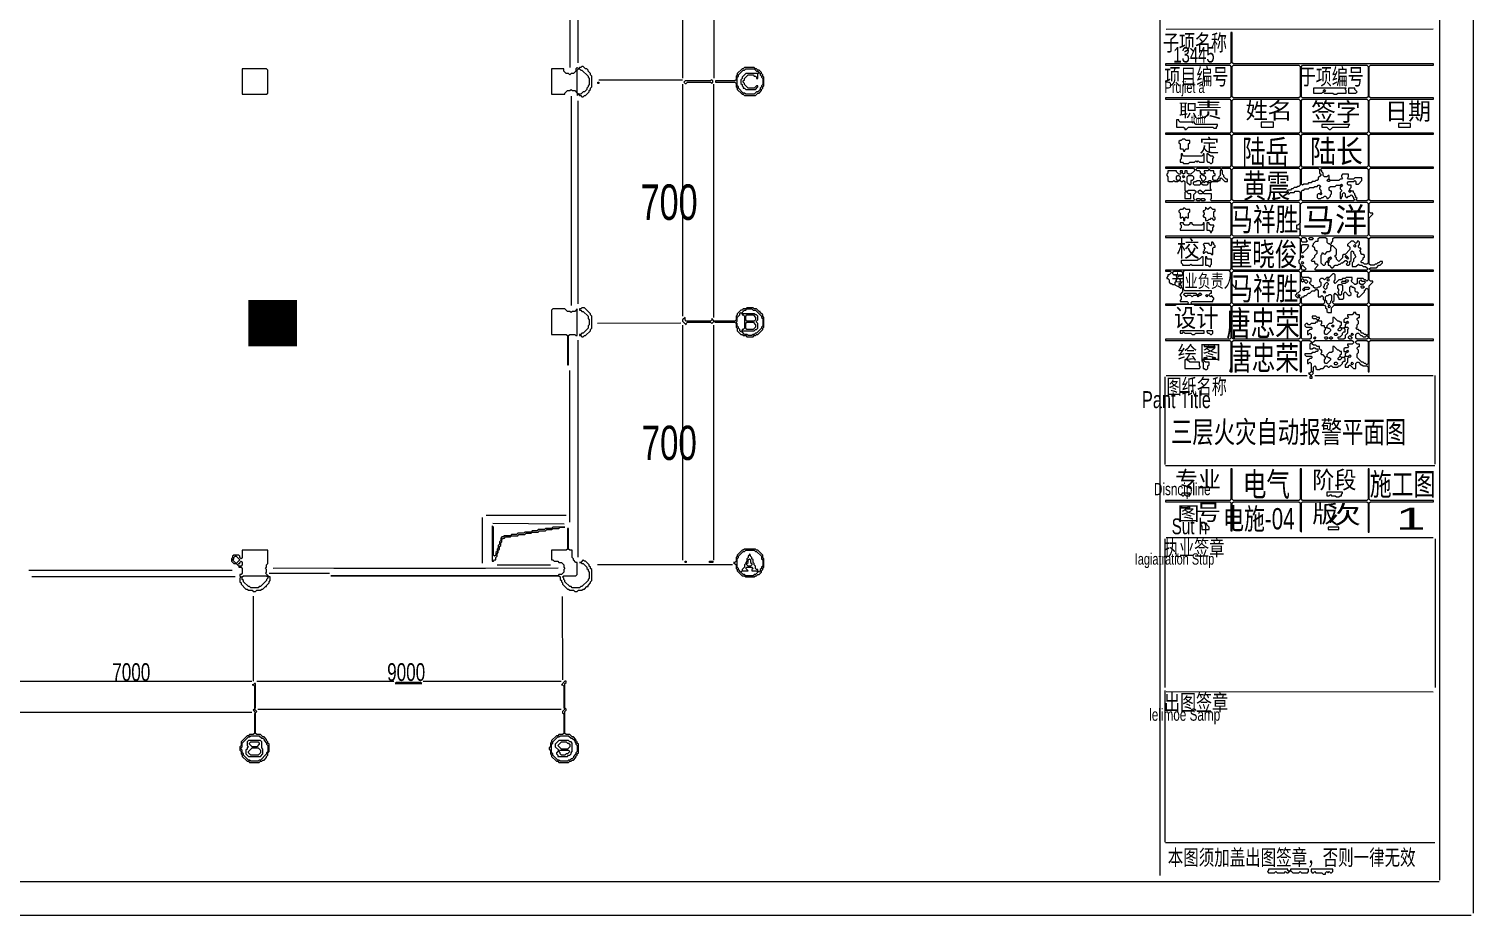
# Model space of a CAD drawing. Extents: x 67 to 3049, y 50 to 1736.
# Drawn here: x 1858 to 3049, y 50 to 781 of the extents above; entities that cross this region are included whole.
import ezdxf

# ---------------------------------------------------------------- set-up
doc = ezdxf.new("R2010")
doc.units = 0
for name, color, linetype, lineweight in [('OCR_TEXT', 6, 'Continuous', 0), ('TEXT_FALLBACK_OUTLINE', 2, 'Continuous', 0), ('TRACE_CURVE', 6, 'Continuous', 0), ('TRACE_STRAIGHT', 5, 'Continuous', 0), ('TRACE_TEXT_SYMBOL', 6, 'Continuous', 0)]:
    doc.layers.add(name, color=color, linetype=linetype, lineweight=lineweight)
doc.styles.add('wqy-unicode', font='wqy-unicode.lff')

msp = doc.modelspace()

# ---------------------------------------------------------------- linework, layer by layer
at = {"layer": 'TEXT_FALLBACK_OUTLINE', "color": 2}
msp.add_lwpolyline([(2828, 634), (2828, 632), (2827, 631), (2826, 631), (2826, 630), (2827, 629), (2827, 628), (2826, 627), (2826, 626), (2827, 626), (2828, 625), (2828, 623), (2830, 623), (2831, 624), (2832, 624), (2833, 625), (2835, 623), (2836, 624), (2836, 625), (2835, 626), (2835, 630), (2836, 631), (2836, 632), (2834, 632), (2832, 634), (2830, 632)], close=True, dxfattribs=at)
at = {"layer": 'TRACE_CURVE', "color": 6}
for points in [[(2849, 778), (2849, 753), (2848, 752), (2795, 752), (2795, 751), (2848, 751), (2849, 750), (2849, 725), (2848, 724), (2795, 724), (2795, 723), (2848, 723), (2849, 722), (2849, 696), (2848, 695), (2795, 695), (2795, 694), (2848, 694), (2849, 693), (2849, 668), (2848, 667), (2795, 667), (2795, 666), (2818, 666), (2819, 665), (2819, 664), (2816, 661), (2814, 661), (2813, 662), (2813, 664), (2811, 664), (2811, 662), (2810, 661), (2809, 662), (2809, 664), (2807, 664), (2807, 663), (2808, 662), (2807, 661), (2806, 661), (2804, 663), (2804, 664), (2797, 664), (2797, 662), (2796, 661), (2796, 660), (2797, 659), (2797, 656), (2798, 655), (2801, 655), (2802, 656), (2803, 655), (2805, 655), (2806, 656), (2807, 656), (2808, 655), (2809, 655), (2810, 656), (2811, 655), (2811, 648), (2812, 647), (2811, 646), (2811, 641), (2816, 641)], [(3016, 752), (2851, 752), (2850, 753), (2850, 778), (2849, 778)], [(2963, 569), (2966, 572), (2966, 573), (2964, 573), (2963, 574), (2963, 580), (2964, 581), (3016, 581), (3016, 582), (2964, 582), (2963, 583), (2964, 584), (2969, 584), (2971, 586), (2972, 586), (2974, 588), (2974, 589), (2972, 589), (2971, 588), (2970, 588), (2969, 587), (2968, 587), (2967, 586), (2964, 586), (2963, 587), (2963, 608), (2964, 609), (3016, 609), (3016, 610), (2964, 610), (2963, 611), (2963, 625), (2966, 628), (2966, 629), (2964, 629), (2963, 630), (2963, 637), (2964, 638), (3016, 638), (3016, 639), (2964, 639), (2963, 640), (2963, 665), (2964, 666), (3016, 666), (3016, 667), (2964, 667), (2963, 668), (2963, 693), (2964, 694), (3016, 694), (3016, 695), (2964, 695), (2963, 696), (2963, 722), (2964, 723), (3016, 723), (3016, 724), (2964, 724), (2963, 725), (2963, 750), (2964, 751), (3016, 751), (3016, 752)], [(2816, 641), (2816, 645), (2814, 645), (2813, 646), (2813, 647), (2814, 648), (2819, 648), (2820, 647), (2820, 646), (2818, 644), (2818, 641), (2819, 640), (2818, 639), (2795, 639), (2795, 638), (2848, 638), (2849, 637), (2849, 611), (2848, 610), (2795, 610), (2795, 609), (2848, 609), (2849, 608), (2849, 583), (2848, 582), (2795, 582), (2795, 581), (2799, 581), (2800, 580), (2798, 578), (2797, 578), (2797, 577), (2796, 576), (2796, 575), (2797, 575), (2798, 574), (2798, 572), (2799, 571), (2800, 571), (2801, 570), (2803, 570), (2803, 572), (2804, 573), (2804, 574), (2805, 575), (2806, 575), (2807, 574), (2807, 573), (2808, 572), (2807, 571), (2806, 571), (2806, 570), (2807, 570), (2808, 569), (2808, 568), (2809, 567), (2809, 564), (2807, 562), (2807, 561), (2808, 560), (2808, 558), (2807, 557), (2807, 556), (2813, 556)], [(2920, 651), (2921, 652), (2922, 652), (2923, 651), (2922, 650), (2922, 649), (2923, 648), (2923, 646), (2922, 645), (2921, 645), (2920, 644), (2920, 642), (2921, 641), (2923, 641), (2924, 642), (2925, 642), (2926, 643), (2927, 643), (2928, 642), (2928, 641), (2929, 641), (2931, 643), (2931, 644), (2932, 645), (2932, 647), (2931, 647), (2930, 648), (2930, 650), (2931, 651), (2935, 651), (2936, 652), (2939, 652), (2940, 651), (2939, 650), (2939, 649), (2940, 648), (2940, 647), (2939, 646), (2939, 641), (2940, 641), (2940, 642), (2941, 643), (2941, 645), (2942, 646), (2943, 645), (2943, 643), (2944, 642), (2945, 642), (2946, 643), (2947, 643), (2948, 644), (2950, 642), (2950, 641), (2951, 640), (2950, 639), (2908, 639), (2907, 640), (2907, 647), (2908, 648), (2909, 648), (2910, 649), (2913, 649), (2914, 650), (2917, 650)], [(2917, 650), (2918, 651), (2920, 651)], [(2919, 582), (2918, 583), (2921, 586), (2920, 587), (2919, 587), (2918, 588), (2918, 589), (2916, 589), (2915, 590), (2918, 593), (2918, 594), (2920, 596), (2920, 598), (2919, 598), (2918, 599), (2918, 600), (2916, 602), (2917, 603), (2917, 604), (2919, 606), (2921, 606), (2921, 608)], [(2921, 608), (2922, 609), (2927, 609), (2928, 608), (2928, 605), (2929, 604), (2930, 604), (2932, 602), (2931, 601), (2931, 598), (2930, 597), (2928, 597), (2926, 595), (2925, 596), (2924, 596), (2924, 595), (2923, 594), (2923, 588), (2925, 586), (2926, 586), (2927, 587), (2927, 588), (2928, 589), (2929, 588), (2929, 586), (2930, 586), (2932, 584), (2933, 584), (2935, 586), (2937, 586), (2938, 587), (2939, 587), (2940, 588), (2941, 588), (2943, 590), (2944, 590), (2945, 589), (2945, 588), (2944, 587), (2945, 586), (2946, 586), (2947, 587), (2947, 589), (2948, 590), (2948, 597), (2949, 598), (2950, 597), (2950, 596), (2951, 595), (2951, 594), (2952, 593), (2950, 591), (2950, 589), (2949, 588), (2949, 585), (2952, 585), (2954, 587), (2955, 586), (2957, 586), (2958, 585), (2960, 585), (2962, 583), (2961, 582), (2919, 582)], [(2916, 494), (2915, 495), (2917, 497), (2916, 498), (2917, 499), (2917, 502), (2918, 503), (2919, 502), (2919, 501), (2920, 500), (2922, 500), (2923, 501), (2925, 501), (2927, 503), (2928, 503), (2929, 502), (2930, 502), (2931, 503), (2932, 503), (2933, 502), (2937, 502), (2938, 503), (2939, 503), (2941, 505), (2941, 506), (2942, 507), (2943, 507), (2943, 509), (2942, 510), (2943, 511), (2945, 511), (2946, 510), (2945, 509), (2945, 506), (2943, 504), (2943, 502), (2946, 502), (2946, 503), (2947, 504), (2950, 501), (2952, 501), (2952, 505), (2953, 506), (2954, 506), (2956, 504), (2957, 504), (2958, 503), (2961, 503), (2962, 502), (2962, 498), (2963, 498), (2963, 523), (2964, 524), (3016, 524), (3016, 525), (2964, 525), (2963, 526), (2963, 552), (2964, 553), (3016, 553), (3016, 554), (2964, 554), (2963, 555), (2963, 569)], [(2813, 556), (2814, 555), (2813, 554), (2795, 554), (2795, 553), (2803, 553), (2804, 554), (2818, 554), (2819, 553), (2848, 553), (2849, 552), (2849, 526), (2848, 525), (2795, 525), (2795, 524), (2848, 524), (2849, 523), (2849, 498), (2850, 498), (2850, 523), (2851, 524), (2905, 524), (2906, 523), (2906, 498), (2907, 498), (2907, 523), (2908, 524), (2914, 524), (2915, 523), (2915, 522), (2914, 521), (2914, 517), (2916, 517), (2917, 518), (2918, 518), (2919, 517), (2920, 517), (2921, 516), (2920, 515), (2919, 515), (2918, 514), (2916, 514), (2915, 513), (2910, 513), (2910, 512), (2911, 511), (2915, 511), (2916, 510), (2915, 509), (2914, 509), (2913, 508), (2912, 508), (2912, 505), (2913, 505), (2914, 506), (2915, 505), (2915, 498), (2914, 497), (2913, 497), (2915, 495), (2914, 494), (2914, 493), (2916, 493), (2916, 494)], [(2907, 552), (2908, 553), (2926, 553), (2927, 552), (2927, 551), (2928, 550), (2928, 548), (2929, 547), (2932, 547), (2932, 551), (2934, 553), (2961, 553), (2962, 552), (2962, 529), (2961, 528), (2960, 529), (2959, 529), (2958, 530), (2957, 530), (2956, 531), (2956, 532), (2955, 532), (2954, 533), (2953, 533), (2952, 534), (2953, 535), (2953, 537), (2954, 538), (2954, 540), (2953, 541), (2953, 542), (2954, 543), (2955, 543), (2955, 545), (2953, 545), (2952, 546), (2952, 547), (2950, 547), (2950, 546), (2949, 545), (2945, 545), (2945, 544), (2946, 543), (2945, 542), (2943, 542), (2942, 541), (2942, 539), (2943, 539), (2944, 538), (2943, 537), (2943, 535), (2942, 534), (2940, 534), (2939, 535), (2939, 536), (2940, 537), (2940, 539), (2939, 539), (2938, 540), (2937, 540), (2934, 543), (2933, 543), (2933, 539), (2932, 538)], [(2932, 538), (2930, 538), (2928, 536), (2928, 535), (2927, 534), (2926, 535), (2926, 536), (2924, 536), (2923, 537), (2924, 538), (2924, 540), (2922, 540), (2921, 541), (2922, 542), (2922, 543), (2920, 543), (2919, 544), (2916, 544), (2916, 543), (2917, 542), (2919, 542), (2921, 540), (2920, 539), (2919, 539), (2918, 538), (2915, 538), (2914, 537), (2913, 537), (2912, 538), (2911, 538), (2910, 537), (2910, 536), (2911, 535), (2915, 535), (2916, 534), (2915, 533), (2914, 533), (2913, 532), (2912, 532), (2912, 529), (2913, 529), (2914, 530), (2915, 529), (2915, 526), (2914, 525), (2908, 525), (2907, 526), (2907, 552)]]:
    msp.add_lwpolyline(points, dxfattribs=at)
for points in [[(2850, 750), (2851, 751), (2905, 751), (2906, 750), (2906, 725), (2905, 724), (2851, 724), (2850, 725)], [(2907, 750), (2908, 751), (2961, 751), (2962, 750), (2962, 725), (2961, 724), (2908, 724), (2907, 725)], [(2850, 722), (2851, 723), (2905, 723), (2906, 722), (2906, 696), (2905, 695), (2851, 695), (2850, 696)], [(2907, 722), (2908, 723), (2961, 723), (2962, 722), (2962, 696), (2961, 695), (2908, 695), (2907, 696)], [(2850, 693), (2851, 694), (2905, 694), (2906, 693), (2906, 668), (2905, 667), (2851, 667), (2850, 668)], [(2907, 693), (2908, 694), (2961, 694), (2962, 693), (2962, 668), (2961, 667), (2908, 667), (2907, 668)], [(2804, 659), (2805, 660), (2806, 660), (2807, 659), (2807, 657), (2806, 656), (2805, 656), (2804, 657)], [(2809, 659), (2810, 660), (2811, 659), (2810, 658)], [(2813, 659), (2814, 660), (2817, 660), (2818, 659), (2818, 657), (2817, 656), (2816, 656), (2816, 653), (2815, 652), (2813, 654)], [(2820, 655), (2821, 656), (2823, 656), (2824, 655), (2824, 653), (2823, 652), (2819, 652), (2818, 653), (2818, 654), (2819, 655)], [(2820, 665), (2821, 666), (2830, 666), (2831, 665), (2830, 664), (2827, 664), (2827, 663), (2828, 662), (2827, 661), (2825, 661), (2824, 662), (2824, 663), (2823, 664), (2821, 664)], [(2824, 660), (2825, 661), (2826, 660), (2827, 660), (2828, 659), (2828, 657), (2826, 655), (2825, 656), (2825, 657), (2824, 658)], [(2825, 654), (2826, 655), (2827, 654), (2828, 655), (2829, 655), (2830, 654), (2830, 653), (2829, 652), (2826, 652), (2825, 653)], [(2841, 665), (2842, 666), (2848, 666), (2849, 665), (2849, 640), (2848, 639), (2833, 639), (2832, 640), (2833, 641), (2833, 645), (2827, 645), (2826, 646), (2828, 648), (2833, 648), (2832, 649), (2832, 654), (2833, 655), (2838, 655), (2839, 656), (2840, 656), (2840, 657), (2841, 658), (2844, 655), (2846, 655), (2846, 657), (2845, 657), (2843, 659), (2843, 660), (2842, 661), (2842, 664)], [(2830, 655), (2831, 656), (2832, 656), (2833, 655), (2832, 654), (2831, 654)], [(2831, 665), (2832, 666), (2840, 666), (2841, 665), (2840, 664), (2840, 660), (2839, 659), (2839, 658), (2837, 656), (2835, 656), (2834, 657), (2834, 659), (2835, 660), (2836, 660), (2836, 661), (2835, 662), (2835, 664), (2832, 664)], [(2850, 665), (2851, 666), (2905, 666), (2906, 665), (2906, 652), (2905, 651), (2904, 651), (2903, 650), (2901, 650), (2900, 649), (2899, 649), (2898, 648), (2896, 648), (2895, 647), (2895, 646), (2896, 645), (2897, 645), (2898, 646), (2901, 646), (2902, 647), (2905, 647), (2906, 646), (2906, 640), (2905, 639), (2851, 639), (2850, 640)], [(2907, 665), (2908, 666), (2921, 666), (2922, 665), (2922, 662), (2923, 661), (2923, 660), (2921, 658), (2921, 657), (2920, 656), (2919, 656), (2918, 655), (2916, 655), (2915, 654), (2913, 654), (2912, 653), (2909, 653), (2908, 652), (2907, 653)], [(2923, 665), (2924, 666), (2961, 666), (2962, 665), (2962, 640), (2961, 639), (2953, 639), (2952, 640), (2953, 641), (2952, 642), (2952, 643), (2951, 644), (2951, 645), (2950, 646), (2950, 647), (2948, 647), (2947, 648), (2947, 649), (2948, 650), (2948, 652), (2946, 652), (2945, 653), (2945, 654), (2946, 655), (2950, 655), (2951, 656), (2952, 655), (2952, 653), (2954, 653), (2957, 656), (2957, 658), (2951, 658), (2950, 657), (2946, 657), (2945, 658), (2946, 659), (2946, 661), (2941, 661), (2940, 660), (2940, 659), (2941, 658), (2940, 657), (2939, 657), (2938, 656), (2931, 656), (2930, 657), (2930, 660), (2929, 660), (2928, 659), (2926, 659), (2925, 660), (2925, 662), (2924, 663), (2924, 664)], [(2928, 656), (2929, 657), (2930, 657), (2931, 656), (2930, 655), (2929, 655)], [(2822, 647), (2823, 648), (2824, 648), (2826, 646), (2825, 645), (2823, 645), (2822, 646)], [(2922, 645), (2923, 646), (2924, 645), (2923, 644)], [(2939, 652), (2940, 653), (2941, 652), (2940, 651)], [(2946, 647), (2947, 648), (2948, 647), (2947, 646)], [(2820, 640), (2821, 641), (2823, 641), (2824, 640), (2823, 639), (2821, 639)], [(2824, 640), (2825, 641), (2827, 641), (2828, 640), (2827, 639), (2825, 639)], [(2850, 637), (2851, 638), (2905, 638), (2906, 637), (2906, 621), (2904, 619), (2903, 619), (2903, 616), (2905, 616), (2906, 615), (2906, 611), (2905, 610), (2851, 610), (2850, 611)], [(2908, 638), (2961, 638), (2962, 637), (2962, 611), (2961, 610), (2907, 610), (2906, 611), (2906, 636)], [(2850, 608), (2851, 609), (2905, 609), (2906, 608), (2906, 591), (2905, 590), (2905, 588), (2906, 587), (2906, 583), (2905, 582), (2851, 582), (2850, 583)], [(2907, 608), (2908, 609), (2910, 609), (2911, 608), (2911, 607), (2912, 606), (2911, 605), (2908, 605), (2907, 606)], [(2913, 608), (2914, 609), (2916, 609), (2917, 608), (2916, 607), (2914, 607)], [(2933, 608), (2934, 609), (2961, 609), (2962, 608), (2962, 588), (2961, 587), (2959, 587), (2958, 588), (2957, 588), (2956, 589), (2958, 591), (2958, 592), (2959, 593), (2959, 594), (2958, 595), (2957, 595), (2956, 596), (2956, 597), (2955, 598), (2956, 599), (2956, 600), (2955, 600), (2954, 601), (2954, 602), (2955, 603), (2955, 605), (2954, 606), (2953, 606), (2953, 605), (2952, 604), (2950, 606), (2948, 606), (2945, 603), (2945, 602), (2946, 602), (2947, 601), (2947, 599), (2943, 595), (2942, 595), (2941, 594), (2941, 592), (2938, 589), (2936, 591), (2936, 592), (2935, 593), (2935, 594), (2936, 595), (2936, 599), (2933, 602), (2932, 602), (2931, 603), (2932, 604), (2932, 605), (2933, 606)], [(2907, 602), (2908, 603), (2912, 603), (2913, 602), (2912, 601), (2912, 600), (2908, 596), (2907, 597)], [(2950, 602), (2951, 603), (2952, 602), (2951, 601)], [(2907, 593), (2908, 594), (2909, 593), (2908, 592)], [(2907, 588), (2908, 589), (2909, 588), (2908, 587)], [(2907, 585), (2908, 586), (2911, 583), (2910, 582), (2908, 582), (2907, 583)], [(2928, 589), (2929, 590), (2930, 589), (2929, 588)], [(2929, 591), (2930, 592), (2931, 591), (2930, 590)], [(2930, 592), (2931, 593), (2932, 592), (2931, 591)], [(2943, 593), (2944, 594), (2945, 593), (2944, 592)], [(2944, 592), (2945, 593), (2946, 592), (2945, 591)], [(2801, 580), (2802, 581), (2808, 581), (2809, 580), (2809, 578), (2808, 577), (2806, 577), (2805, 576), (2804, 577), (2804, 578), (2802, 578), (2801, 579)], [(2810, 581), (2811, 582), (2847, 582), (2849, 580), (2849, 555), (2848, 554), (2817, 554), (2816, 555), (2817, 556), (2834, 556), (2834, 557), (2835, 558), (2835, 559), (2833, 561), (2832, 560), (2831, 561), (2831, 562), (2832, 563), (2833, 563), (2833, 565), (2811, 565), (2810, 566)], [(2850, 580), (2851, 581), (2905, 581), (2906, 580), (2906, 565), (2904, 563), (2903, 563), (2903, 562), (2902, 561), (2904, 559), (2905, 560), (2906, 559), (2906, 555), (2905, 554), (2851, 554), (2850, 555)], [(2907, 580), (2908, 581), (2961, 581), (2962, 580), (2962, 574), (2961, 573), (2960, 574), (2959, 574), (2958, 575), (2953, 575), (2953, 571), (2952, 570), (2951, 570), (2948, 573), (2949, 574), (2949, 576), (2944, 576), (2943, 575), (2941, 575), (2940, 574), (2938, 574), (2935, 571), (2934, 572), (2934, 573), (2935, 574), (2935, 578), (2934, 579), (2933, 579), (2930, 576), (2928, 576), (2926, 574), (2925, 575), (2923, 575), (2922, 574), (2922, 573), (2923, 572), (2923, 569), (2922, 568), (2921, 568), (2920, 567), (2918, 567), (2917, 568), (2917, 569), (2916, 569), (2914, 571), (2914, 572), (2915, 573), (2915, 575), (2914, 575), (2913, 576), (2908, 576), (2907, 577)], [(2907, 574), (2908, 575), (2909, 574), (2909, 573), (2908, 572), (2907, 573)], [(2909, 573), (2910, 574), (2911, 574), (2912, 573), (2912, 572), (2911, 571)], [(2928, 572), (2929, 571), (2929, 570), (2928, 569), (2928, 567), (2927, 566), (2925, 568), (2926, 569), (2926, 570)], [(2928, 574), (2929, 575), (2930, 574), (2929, 573)], [(2940, 572), (2941, 573), (2943, 573), (2944, 572), (2943, 571), (2941, 571)], [(2943, 573), (2944, 574), (2945, 574), (2946, 573), (2945, 572), (2944, 572)], [(2955, 573), (2956, 574), (2957, 573), (2959, 573), (2960, 572), (2958, 570), (2956, 570), (2955, 571)], [(2810, 562), (2811, 563), (2820, 563), (2821, 562), (2820, 561), (2818, 561), (2817, 560), (2816, 561), (2813, 561), (2812, 560)], [(2821, 561), (2822, 562), (2823, 561), (2822, 560)], [(2822, 562), (2823, 563), (2824, 563), (2825, 562), (2824, 561), (2823, 561)], [(2828, 561), (2829, 562), (2830, 561), (2829, 560)], [(2904, 561), (2905, 562), (2906, 561), (2905, 560)], [(2918, 565), (2919, 566), (2920, 566), (2921, 565), (2921, 560), (2923, 560), (2924, 561), (2925, 560), (2925, 558), (2926, 557), (2926, 555), (2925, 554), (2908, 554), (2907, 555), (2907, 559), (2908, 560), (2909, 560), (2910, 561), (2911, 561), (2913, 563), (2914, 563), (2916, 565)], [(2908, 566), (2909, 567), (2910, 566), (2909, 565)], [(2909, 567), (2910, 568), (2913, 568), (2914, 567), (2913, 566), (2910, 566)], [(2925, 564), (2926, 565), (2927, 564), (2926, 563)], [(2929, 561), (2930, 562), (2931, 562), (2932, 561), (2932, 557), (2931, 556), (2931, 555), (2930, 554), (2929, 554), (2928, 555), (2928, 556), (2927, 557), (2927, 560), (2928, 561)], [(2947, 568), (2948, 569), (2949, 568), (2950, 568), (2951, 567), (2951, 565), (2952, 564), (2953, 564), (2954, 563), (2953, 562), (2953, 560), (2955, 560), (2959, 564), (2959, 565), (2961, 567), (2962, 566), (2962, 555), (2961, 554), (2934, 554), (2933, 555), (2933, 556), (2934, 557), (2934, 562), (2935, 563), (2937, 561), (2937, 560), (2938, 559), (2938, 558), (2941, 558), (2942, 559), (2942, 563), (2943, 564), (2946, 561), (2947, 561), (2948, 562), (2948, 563), (2947, 564)], [(2937, 569), (2938, 570), (2940, 570), (2941, 569), (2941, 565), (2940, 564), (2940, 562), (2939, 561), (2938, 562), (2938, 563), (2937, 564), (2938, 565), (2938, 566), (2937, 567)], [(2956, 568), (2957, 569), (2958, 569), (2959, 568), (2958, 567), (2957, 567)], [(2850, 552), (2851, 553), (2905, 553), (2906, 552), (2906, 526), (2905, 525), (2851, 525), (2850, 526)], [(2929, 552), (2930, 553), (2931, 552), (2930, 551)], [(2932, 536), (2933, 537), (2934, 536), (2933, 535)], [(2944, 539), (2945, 540), (2946, 539), (2945, 538)], [(2918, 524), (2949, 524), (2950, 523), (2950, 522), (2949, 521), (2945, 521), (2945, 520), (2946, 519), (2945, 518), (2943, 518), (2942, 517), (2942, 515), (2943, 515), (2944, 514), (2943, 513), (2943, 511), (2942, 510), (2940, 510), (2939, 511), (2939, 512), (2940, 513), (2940, 515), (2939, 515), (2938, 516), (2937, 516), (2934, 519), (2933, 519), (2933, 515), (2932, 514), (2930, 514), (2928, 512), (2928, 511), (2927, 510), (2925, 512), (2924, 512), (2923, 513), (2924, 514), (2924, 516), (2923, 516), (2922, 517), (2922, 519), (2920, 519), (2919, 520), (2917, 520), (2916, 521), (2916, 522)], [(2917, 526), (2918, 527), (2919, 526), (2918, 525)], [(2927, 534), (2928, 535), (2929, 534), (2930, 534), (2931, 533), (2931, 532), (2928, 529), (2927, 529), (2926, 530), (2926, 532), (2927, 533)], [(2926, 526), (2927, 527), (2928, 527), (2929, 526), (2928, 525), (2927, 525)], [(2930, 526), (2931, 527), (2932, 527), (2933, 526), (2932, 525), (2931, 525)], [(2934, 529), (2935, 530), (2936, 530), (2937, 529), (2936, 528), (2935, 528)], [(2942, 534), (2943, 535), (2945, 535), (2946, 534), (2945, 533), (2945, 530), (2943, 528), (2943, 526), (2942, 525), (2938, 525), (2937, 526), (2938, 527), (2939, 527), (2941, 529), (2941, 530), (2942, 531), (2943, 531), (2943, 533)], [(2939, 535), (2940, 534), (2940, 533), (2939, 532), (2938, 532), (2937, 533)], [(2946, 527), (2947, 528), (2949, 526), (2948, 525), (2947, 525), (2946, 526)], [(2948, 529), (2949, 530), (2950, 529), (2949, 528)], [(2952, 529), (2953, 530), (2954, 530), (2956, 528), (2957, 528), (2958, 527), (2960, 527), (2961, 528), (2962, 527), (2962, 526), (2961, 525), (2953, 525), (2952, 526)], [(2952, 523), (2953, 524), (2961, 524), (2962, 523), (2962, 505), (2961, 504), (2960, 505), (2959, 505), (2958, 506), (2957, 506), (2953, 510), (2953, 513), (2954, 514), (2954, 516), (2953, 517), (2953, 518), (2954, 519), (2955, 519), (2955, 521), (2953, 521), (2952, 522)], [(2944, 515), (2945, 516), (2946, 515), (2945, 514)], [(2946, 511), (2947, 512), (2948, 511), (2947, 510)], [(2927, 510), (2928, 511), (2929, 510), (2930, 510), (2931, 509), (2931, 508), (2928, 505), (2927, 505), (2926, 506), (2926, 508), (2927, 509)], [(2934, 505), (2935, 506), (2936, 506), (2937, 505), (2936, 504), (2935, 504)], [(2939, 511), (2940, 510), (2940, 509), (2939, 508), (2938, 508), (2937, 509)], [(2948, 505), (2949, 506), (2950, 505), (2949, 504)]]:
    msp.add_lwpolyline(points, close=True, dxfattribs=at)
at = {"layer": 'TRACE_STRAIGHT', "color": 5}
for p, q in [((3048.6, 1734.1), (3048.6, 51.6)), ((2790.4, 1704.1), (2790.4, 82.9)), ((3021, 1708), (3021, 79)), ((2397.1, 740.4), (2397.1, 932.9)), ((2422.7, 932.9), (2422.7, 740.4)), ((2304, 924), (2304, 749)), ((2310.8, 752.9), (2310.8, 921.6)), ((2795.6, 780.8), (3015.6, 780.9)), ((2328, 739), (2397, 739)), ((2397.1, 544.1), (2397.1, 735.4)), ((2422.7, 542.9), (2422.7, 735.4)), ((2305.3, 552.9), (2305.3, 725.4)), ((2310.8, 554.1), (2310.8, 721.6)), ((2326.9, 538.3), (2395.6, 538.4)), ((2397.1, 342.9), (2397.1, 536.6)), ((2422.7, 342.9), (2422.7, 536.6)), ((2310.8, 345.4), (2310.9, 524.1)), ((2303.6, 499.1), (2303.6, 374.1)), ((2794.4, 494.1), (2794.4, 421.6)), ((2795.6, 495.2), (2911.9, 495.1)), ((2918.1, 495.1), (3015.6, 495.1)), ((3017, 495), (3017, 422)), ((2795, 421), (3017, 421)), ((2232, 340.4), (2232.1, 377.9)), ((2235, 380), (2301, 380)), ((2240.6, 373.3), (2299.4, 372.8)), ((2794.4, 360.4), (2794.4, 237.9)), ((2795.6, 361.6), (3015.6, 361.5)), ((3017.3, 360.4), (3017.3, 237.9)), ((1858.1, 334.7), (2025.6, 334.7)), ((2059.4, 336.3), (2294.4, 336.4)), ((2109.4, 336.2), (2234.4, 336.2)), ((2244, 339), (2288, 339)), ((2326.9, 339.3), (2399.4, 339.2)), ((2399.4, 339.2), (2438.1, 339.3)), ((1860.6, 329.3), (2028.1, 329.3)), ((2056, 332), (2106, 332)), ((2043, 313), (2043, 243)), ((2297.8, 312.9), (2297.9, 244.1)), ((1848.1, 243.1), (2041.9, 243.1)), ((1976, 243), (2032, 243)), ((2046, 243), (2159, 243)), ((2183.1, 243.1), (2296.9, 243.1)), ((2794.4, 235.4), (2794.4, 110.4)), ((2795.6, 234.4), (3015.6, 234.3)), ((1848.1, 217.4), (2041.9, 217.4)), ((2046.9, 219.9), (2296.9, 219.9)), ((2795, 110), (3017, 110)), ((93.1, 77.7), (3020.6, 77.7)), ((68.1, 50.1), (3046.9, 50.1))]:
    msp.add_line(p, q, dxfattribs=at)
at = {"layer": 'TRACE_TEXT_SYMBOL', "color": 6}
for points in [[(2034, 748), (2034, 727), (2054, 727), (2055, 728), (2055, 747), (2054, 748)], [(2314, 750), (2313, 749), (2312, 749), (2311, 748), (2310, 749), (2309, 748), (2309, 746), (2307, 744), (2305, 744), (2304, 743), (2303, 744), (2301, 744), (2299, 746), (2299, 748), (2289, 748), (2289, 727), (2300, 727), (2300, 728), (2302, 730), (2304, 730), (2305, 731), (2306, 730), (2308, 730), (2310, 728), (2310, 726), (2311, 727), (2312, 726), (2313, 726), (2314, 725), (2315, 725), (2316, 726), (2317, 726), (2320, 729), (2320, 730), (2321, 731), (2321, 732), (2322, 733), (2322, 742), (2321, 743), (2321, 744), (2319, 746), (2319, 747), (2318, 748), (2317, 748), (2315, 750)], [(2310, 747), (2311, 748), (2312, 748), (2313, 747), (2314, 747), (2319, 742), (2319, 741), (2320, 740), (2320, 735), (2319, 734), (2319, 733), (2318, 732), (2318, 731), (2316, 729), (2315, 729), (2313, 727), (2311, 727), (2310, 728)], [(2421, 739), (2420, 738), (2399, 738), (2398, 737), (2399, 736), (2400, 736), (2401, 737), (2420, 737), (2421, 736), (2422, 737), (2422, 738)], [(2448, 749), (2447, 748), (2446, 748), (2442, 744), (2442, 743), (2441, 742), (2441, 739), (2440, 738), (2424, 738), (2424, 737), (2440, 737), (2441, 736), (2441, 733), (2442, 732), (2442, 731), (2446, 727), (2447, 727), (2448, 726), (2457, 726), (2459, 728), (2460, 728), (2462, 730), (2462, 731), (2463, 732), (2463, 733), (2464, 734), (2464, 741), (2463, 742), (2463, 743), (2462, 744), (2462, 745), (2460, 747), (2459, 747), (2458, 748), (2457, 748), (2456, 749)], [(2448, 747), (2449, 748), (2456, 748), (2458, 746), (2459, 746), (2460, 745), (2459, 744), (2449, 744), (2446, 741), (2446, 740), (2445, 739), (2445, 736), (2446, 735), (2446, 734), (2447, 733), (2447, 732), (2448, 732), (2449, 731), (2457, 731), (2459, 733), (2459, 734), (2458, 734), (2456, 732), (2451, 732), (2448, 735), (2448, 736), (2447, 737), (2447, 738), (2448, 739), (2448, 740), (2451, 743), (2455, 743), (2456, 742), (2457, 742), (2458, 741), (2458, 740), (2459, 740), (2459, 744), (2460, 745), (2461, 744), (2461, 743), (2462, 742), (2462, 741), (2463, 740), (2463, 735), (2462, 734), (2462, 733), (2461, 732), (2461, 731), (2459, 729), (2458, 729), (2456, 727), (2449, 727), (2448, 728), (2447, 728), (2443, 732), (2443, 733), (2442, 734), (2442, 741), (2443, 742), (2443, 743), (2447, 747)], [(2327, 737), (2328, 737), (2328, 736), (2327, 736)], [(2917, 732), (2917, 728), (2924, 728), (2925, 729), (2926, 728), (2933, 728), (2934, 727), (2936, 727), (2937, 728), (2944, 728), (2944, 730), (2943, 731), (2944, 732)], [(2925, 730), (2926, 731), (2927, 730), (2926, 729)], [(2946, 732), (2946, 728), (2952, 728), (2953, 729), (2951, 731), (2951, 732)], [(2804, 706), (2804, 700), (2810, 700), (2811, 699), (2811, 698), (2812, 698), (2814, 700), (2834, 700), (2835, 699), (2837, 699), (2837, 700), (2838, 701), (2838, 702), (2820, 702), (2819, 703), (2819, 704), (2807, 704), (2806, 705), (2806, 706)], [(2874, 704), (2874, 700), (2884, 700), (2884, 704)], [(2987, 703), (2987, 700), (2997, 700), (2997, 703)], [(2924, 702), (2924, 700), (2928, 700), (2930, 698), (2931, 698), (2933, 700), (2946, 700), (2946, 701), (2947, 702)], [(2809, 690), (2808, 689), (2807, 689), (2806, 688), (2806, 687), (2807, 686), (2807, 682), (2809, 682), (2810, 681), (2810, 680), (2811, 680), (2811, 681), (2812, 682), (2814, 682), (2814, 686), (2815, 687), (2815, 689), (2812, 689), (2811, 690)], [(2808, 678), (2808, 674), (2807, 673), (2807, 671), (2809, 671), (2810, 670), (2814, 670), (2815, 671), (2819, 671), (2820, 672), (2821, 671), (2822, 672), (2823, 671), (2827, 671), (2827, 678), (2826, 678), (2826, 677), (2825, 676), (2810, 676), (2809, 677), (2809, 678)], [(2829, 678), (2829, 672), (2830, 671), (2831, 671), (2832, 670), (2833, 670), (2834, 671), (2834, 674), (2835, 675), (2834, 676), (2832, 676), (2830, 678)], [(2810, 633), (2809, 632), (2807, 632), (2806, 631), (2806, 630), (2807, 629), (2807, 625), (2808, 625), (2809, 626), (2810, 625), (2810, 623), (2811, 623), (2811, 625), (2812, 626), (2813, 625), (2814, 625), (2814, 629), (2815, 630), (2815, 632), (2812, 632), (2811, 633)], [(2807, 621), (2807, 620), (2808, 619), (2808, 617), (2807, 616), (2807, 615), (2827, 615), (2827, 621), (2826, 621), (2826, 620), (2825, 619), (2818, 619), (2817, 620), (2817, 621), (2815, 621), (2815, 620), (2814, 619), (2811, 619), (2810, 620), (2810, 621)], [(2829, 621), (2829, 615), (2831, 615), (2832, 614), (2832, 613), (2833, 613), (2833, 614), (2834, 615), (2834, 617), (2835, 618), (2835, 619), (2832, 619), (2831, 620), (2831, 621)], [(2833, 605), (2833, 603), (2832, 602), (2831, 603), (2831, 604), (2827, 604), (2826, 603), (2827, 602), (2827, 601), (2828, 600), (2827, 599), (2827, 598), (2826, 597), (2826, 596), (2827, 596), (2828, 597), (2829, 597), (2830, 596), (2832, 596), (2833, 595), (2834, 595), (2834, 600), (2835, 601), (2836, 601), (2836, 602), (2835, 603), (2835, 604), (2834, 605)], [(2825, 593), (2823, 591), (2822, 591), (2821, 590), (2808, 590), (2808, 588), (2809, 587), (2809, 586), (2815, 586), (2816, 587), (2817, 586), (2826, 586), (2826, 593)], [(2828, 593), (2828, 586), (2830, 586), (2831, 585), (2832, 585), (2832, 586), (2833, 587), (2833, 591), (2830, 591), (2829, 592), (2829, 593)], [(2290, 550), (2289, 549), (2289, 529), (2301, 529), (2302, 528), (2302, 504), (2303, 504), (2303, 528), (2304, 529), (2308, 529), (2309, 528), (2310, 528), (2310, 550), (2308, 548), (2306, 548), (2305, 547), (2304, 548), (2302, 548), (2300, 550)], [(2314, 551), (2313, 550), (2312, 550), (2312, 549), (2313, 549), (2314, 548), (2315, 548), (2319, 544), (2319, 542), (2320, 541), (2320, 537), (2319, 536), (2319, 534), (2315, 530), (2314, 530), (2313, 529), (2312, 529), (2312, 528), (2313, 528), (2314, 527), (2315, 527), (2316, 528), (2317, 528), (2321, 532), (2321, 533), (2322, 534), (2322, 544), (2321, 545), (2321, 546), (2316, 551)], [(2450, 551), (2449, 550), (2447, 550), (2446, 549), (2445, 549), (2442, 546), (2442, 545), (2441, 544), (2441, 541), (2440, 540), (2423, 540), (2421, 542), (2421, 541), (2420, 540), (2400, 540), (2399, 541), (2399, 543), (2397, 541), (2397, 540), (2400, 537), (2400, 538), (2401, 539), (2420, 539), (2421, 538), (2423, 540), (2424, 539), (2440, 539), (2441, 538), (2441, 535), (2442, 534), (2442, 532), (2445, 529), (2446, 529), (2447, 528), (2449, 528), (2450, 527), (2455, 527), (2456, 528), (2457, 528), (2458, 529), (2459, 529), (2463, 533), (2463, 534), (2464, 535), (2464, 543), (2463, 544), (2463, 545), (2461, 547), (2461, 548), (2460, 548), (2458, 550), (2456, 550), (2455, 551)], [(2449, 549), (2450, 550), (2454, 550), (2455, 549), (2457, 549), (2462, 544), (2462, 543), (2463, 542), (2463, 536), (2462, 535), (2462, 534), (2458, 530), (2457, 530), (2456, 529), (2455, 529), (2454, 528), (2451, 528), (2450, 529), (2448, 529), (2446, 531), (2447, 532), (2456, 532), (2457, 533), (2458, 533), (2459, 534), (2459, 538), (2458, 539), (2458, 540), (2459, 541), (2459, 544), (2458, 545), (2457, 545), (2456, 546), (2447, 546), (2446, 547), (2448, 549)], [(2444, 546), (2445, 547), (2446, 546), (2446, 545), (2447, 545), (2448, 544), (2448, 534), (2447, 533), (2446, 533), (2446, 532), (2445, 531), (2444, 532), (2444, 533), (2443, 534), (2443, 535), (2442, 536), (2442, 538), (2441, 539), (2442, 540), (2442, 543), (2444, 545)], [(2449, 544), (2450, 545), (2455, 545), (2457, 543), (2457, 541), (2456, 540), (2450, 540), (2449, 541)], [(2449, 538), (2450, 539), (2455, 539), (2457, 537), (2457, 535), (2455, 533), (2450, 533), (2449, 534)], [(2807, 532), (2807, 530), (2809, 530), (2810, 531), (2811, 530), (2816, 530), (2817, 529), (2819, 529), (2820, 530), (2827, 530), (2827, 532)], [(2829, 532), (2829, 531), (2830, 530), (2831, 530), (2832, 529), (2833, 529), (2834, 530), (2834, 532)], [(2827, 520), (2827, 519), (2836, 519), (2835, 520)], [(2811, 508), (2811, 501), (2823, 501), (2824, 502), (2823, 503), (2823, 506), (2815, 506), (2813, 508)], [(2826, 508), (2825, 507), (2826, 506), (2826, 501), (2827, 501), (2828, 500), (2829, 500), (2830, 501), (2830, 503), (2831, 504), (2831, 506), (2828, 506), (2827, 507), (2827, 508)], [(2827, 510), (2829, 510), (2829, 509), (2827, 509)], [(2834, 510), (2836, 510), (2836, 509), (2834, 509)], [(2849, 418), (2849, 393), (2848, 392), (2795, 392), (2795, 391), (2848, 391), (2849, 390), (2849, 367), (2850, 367), (2850, 390), (2851, 391), (2905, 391), (2906, 390), (2906, 367), (2907, 366), (2907, 390), (2908, 391), (2961, 391), (2962, 390), (2962, 366), (2963, 366), (2963, 390), (2964, 391), (3016, 391), (3016, 392), (2964, 392), (2963, 393), (2963, 418), (2962, 418), (2962, 393), (2961, 392), (2908, 392), (2907, 393), (2907, 418), (2906, 418), (2906, 393), (2905, 392), (2851, 392), (2850, 393), (2850, 418)], [(2809, 398), (2808, 397), (2809, 396), (2810, 396), (2811, 397), (2812, 396), (2815, 396), (2815, 398)], [(2928, 399), (2928, 396), (2930, 396), (2931, 397), (2932, 396), (2935, 396), (2936, 395), (2938, 395), (2939, 396), (2940, 396), (2940, 397), (2941, 398), (2941, 399)], [(2807, 387), (2807, 386), (2815, 386), (2815, 387), (2814, 387), (2813, 386), (2809, 386), (2808, 387)], [(2824, 374), (2824, 372), (2825, 371), (2825, 368), (2831, 368), (2831, 370), (2829, 372), (2829, 373), (2828, 373), (2827, 374)], [(2929, 370), (2929, 368), (2938, 368), (2938, 370)], [(2034, 351), (2034, 345), (2033, 344), (2032, 345), (2032, 346), (2031, 347), (2027, 347), (2026, 346), (2026, 345), (2025, 344), (2025, 342), (2027, 340), (2029, 340), (2031, 338), (2031, 337), (2033, 337), (2034, 336), (2034, 332), (2033, 331), (2032, 331), (2032, 330), (2033, 329), (2032, 328), (2032, 325), (2033, 324), (2033, 323), (2037, 319), (2038, 319), (2039, 318), (2042, 318), (2043, 317), (2045, 317), (2046, 318), (2049, 318), (2050, 319), (2051, 319), (2053, 321), (2054, 321), (2054, 322), (2056, 324), (2056, 325), (2057, 326), (2057, 329), (2056, 329), (2053, 332), (2054, 333), (2054, 335), (2053, 336), (2054, 337), (2054, 339), (2055, 340), (2055, 351)], [(2027, 345), (2028, 346), (2029, 346), (2032, 343), (2029, 340), (2026, 343), (2027, 344)], [(2448, 352), (2447, 351), (2446, 351), (2442, 347), (2442, 346), (2441, 345), (2441, 342), (2440, 341), (2439, 341), (2441, 339), (2441, 336), (2442, 335), (2442, 334), (2446, 330), (2448, 330), (2449, 329), (2456, 329), (2457, 330), (2458, 330), (2459, 331), (2460, 331), (2462, 333), (2462, 334), (2463, 335), (2463, 336), (2464, 337), (2464, 344), (2463, 345), (2463, 347), (2459, 351), (2458, 351), (2457, 352)], [(2448, 350), (2449, 351), (2456, 351), (2457, 350), (2458, 350), (2462, 346), (2462, 344), (2463, 343), (2463, 338), (2462, 337), (2462, 336), (2461, 335), (2461, 334), (2460, 333), (2459, 334), (2459, 335), (2458, 335), (2457, 336), (2457, 338), (2456, 339), (2456, 340), (2455, 341), (2455, 343), (2454, 344), (2454, 345), (2453, 346), (2453, 347), (2452, 348), (2452, 347), (2451, 346), (2451, 345), (2450, 344), (2450, 342), (2449, 341), (2449, 340), (2448, 339), (2448, 337), (2446, 335), (2446, 334), (2445, 333), (2443, 335), (2443, 336), (2442, 337), (2442, 344), (2443, 345), (2443, 346), (2447, 350)], [(2032, 341), (2033, 342), (2034, 341), (2034, 339), (2033, 338), (2031, 338), (2030, 339), (2031, 340), (2032, 340)], [(2399, 342), (2400, 342), (2400, 341), (2399, 341)], [(2419, 342), (2422, 342), (2422, 341), (2419, 341)], [(2449, 336), (2450, 337), (2454, 337), (2455, 336), (2454, 335), (2454, 334), (2458, 334), (2459, 333), (2457, 331), (2456, 331), (2455, 330), (2449, 330), (2448, 331), (2447, 331), (2445, 333), (2446, 334), (2451, 334)], [(2451, 343), (2452, 344), (2453, 343), (2453, 341), (2454, 340), (2454, 339), (2453, 338), (2451, 338), (2450, 339), (2450, 340), (2451, 341)], [(2034, 329), (2035, 330), (2054, 330), (2055, 329), (2055, 328), (2054, 327), (2054, 326), (2049, 321), (2048, 321), (2047, 320), (2041, 320), (2040, 321), (2039, 321), (2035, 325), (2035, 326), (2034, 327)], [(2044, 241), (2043, 240), (2042, 240), (2043, 240), (2044, 239), (2044, 220), (2043, 219), (2045, 217), (2044, 216), (2044, 200), (2043, 199), (2040, 199), (2039, 198), (2038, 198), (2033, 193), (2033, 190), (2032, 189), (2032, 186), (2033, 185), (2033, 183), (2034, 182), (2034, 181), (2038, 177), (2039, 177), (2040, 176), (2048, 176), (2049, 177), (2050, 177), (2051, 178), (2052, 178), (2054, 180), (2054, 181), (2055, 182), (2055, 184), (2056, 185), (2056, 191), (2055, 192), (2055, 193), (2054, 194), (2054, 195), (2052, 197), (2051, 197), (2049, 199), (2046, 199), (2045, 200), (2045, 217), (2046, 218), (2044, 220), (2045, 221), (2045, 241)], [(2161, 242), (2160, 241), (2182, 241), (2181, 242)], [(2300, 243), (2297, 240), (2298, 240), (2299, 239), (2299, 221), (2300, 220), (2298, 218), (2298, 217), (2299, 216), (2299, 200), (2298, 199), (2295, 199), (2294, 198), (2293, 198), (2289, 194), (2289, 193), (2288, 192), (2288, 189), (2287, 188), (2287, 187), (2288, 186), (2288, 183), (2289, 182), (2289, 181), (2293, 177), (2294, 177), (2295, 176), (2303, 176), (2304, 177), (2305, 177), (2306, 178), (2307, 178), (2309, 180), (2309, 181), (2310, 182), (2310, 183), (2311, 184), (2311, 191), (2310, 192), (2310, 193), (2309, 194), (2309, 195), (2307, 197), (2306, 197), (2304, 199), (2301, 199), (2300, 200), (2300, 218), (2301, 219), (2301, 220), (2300, 221), (2300, 241), (2301, 242), (2301, 243)], [(2040, 197), (2041, 198), (2048, 198), (2050, 196), (2051, 196), (2052, 195), (2052, 194), (2054, 192), (2054, 191), (2055, 190), (2055, 185), (2054, 184), (2054, 183), (2049, 178), (2048, 178), (2047, 177), (2041, 177), (2040, 178), (2039, 178), (2035, 182), (2035, 183), (2034, 184), (2034, 186), (2033, 187), (2033, 188), (2034, 189), (2034, 192), (2039, 197)], [(2039, 194), (2038, 193), (2038, 190), (2039, 189), (2038, 188), (2038, 187), (2037, 186), (2037, 183), (2039, 181), (2049, 181), (2051, 183), (2051, 187), (2050, 188), (2050, 193), (2049, 194)], [(2040, 192), (2041, 193), (2047, 193), (2048, 192), (2048, 191), (2046, 189), (2042, 189), (2040, 191)], [(2295, 197), (2296, 198), (2303, 198), (2305, 196), (2306, 196), (2308, 194), (2308, 193), (2309, 192), (2309, 191), (2310, 190), (2310, 185), (2309, 184), (2309, 183), (2307, 181), (2307, 180), (2306, 179), (2305, 179), (2304, 178), (2303, 178), (2302, 177), (2296, 177), (2295, 178), (2294, 178), (2290, 182), (2290, 183), (2289, 184), (2289, 191), (2290, 192), (2290, 193), (2294, 197)], [(2295, 194), (2292, 191), (2292, 189), (2295, 186), (2293, 184), (2293, 183), (2294, 182), (2294, 181), (2302, 181), (2303, 182), (2304, 182), (2305, 183), (2305, 184), (2306, 185), (2306, 192), (2305, 193), (2304, 193), (2303, 194)], [(2297, 193), (2301, 193), (2302, 192), (2303, 192), (2304, 191), (2304, 189), (2302, 187), (2297, 187), (2294, 190)], [(2042, 188), (2047, 188), (2049, 186), (2049, 184), (2047, 182), (2041, 182), (2039, 184), (2039, 185)], [(2295, 185), (2296, 186), (2303, 186), (2304, 185), (2302, 183), (2301, 183), (2300, 182), (2297, 182), (2296, 183), (2296, 184)], [(2880, 88), (2880, 87), (2879, 86), (2880, 85), (2885, 85), (2886, 86), (2887, 85), (2893, 85), (2894, 86), (2895, 85), (2896, 85), (2898, 87), (2900, 85), (2905, 85), (2906, 86), (2907, 85), (2912, 85), (2913, 86), (2913, 88), (2898, 88), (2898, 87), (2897, 86), (2896, 87), (2896, 88)], [(2915, 88), (2915, 86), (2916, 85), (2917, 85), (2918, 86), (2919, 85), (2924, 85), (2925, 84), (2927, 84), (2927, 85), (2928, 86), (2929, 85), (2930, 86), (2931, 85), (2932, 85), (2933, 86), (2933, 88)]]:
    msp.add_lwpolyline(points, close=True, dxfattribs=at)
for points in [[(2240, 371), (2240, 342), (2241, 342), (2242, 343), (2243, 343), (2243, 345), (2244, 346), (2244, 348), (2245, 349), (2245, 351), (2246, 352), (2246, 354), (2247, 355), (2247, 357), (2248, 358), (2248, 360), (2249, 361), (2250, 361), (2251, 362), (2255, 362), (2256, 363), (2261, 363), (2262, 364), (2267, 364), (2268, 365), (2272, 365), (2273, 366), (2278, 366), (2279, 367), (2284, 367), (2285, 368), (2289, 368), (2290, 369), (2295, 369), (2296, 370), (2300, 370), (2290, 370), (2289, 369), (2284, 369), (2283, 368), (2278, 368), (2277, 367), (2273, 367), (2272, 366), (2267, 366), (2266, 365), (2261, 365), (2260, 364), (2256, 364), (2255, 363), (2250, 363), (2249, 362), (2248, 362), (2247, 361), (2247, 359), (2246, 358), (2246, 356), (2245, 355), (2245, 353), (2244, 352), (2244, 350), (2243, 349), (2243, 347), (2242, 346)], [(2242, 346), (2241, 347), (2241, 370), (2240, 371)], [(2302, 369), (2302, 352), (2301, 351), (2289, 351), (2289, 343), (2290, 343), (2291, 342), (2294, 342), (2295, 341), (2297, 341), (2299, 339), (2299, 337), (2300, 336), (2299, 335), (2299, 333), (2297, 331), (2295, 331), (2294, 330), (2107, 330), (2295, 330), (2296, 329), (2296, 327), (2297, 326), (2297, 325), (2298, 324), (2298, 323), (2302, 319), (2303, 319), (2304, 318), (2307, 318), (2308, 317), (2310, 317), (2311, 318), (2314, 318), (2315, 319), (2316, 319), (2318, 321), (2319, 321), (2319, 322), (2321, 324), (2321, 325), (2322, 326), (2322, 335), (2321, 336), (2321, 337), (2320, 338), (2320, 339), (2317, 342), (2316, 342), (2315, 343), (2313, 341), (2312, 341), (2313, 341), (2314, 340), (2315, 340), (2318, 337), (2318, 336), (2319, 335), (2319, 334), (2320, 333), (2320, 328), (2319, 327), (2319, 326), (2314, 321)], [(2314, 321), (2313, 321), (2312, 320), (2306, 320), (2305, 321), (2304, 321), (2300, 325), (2300, 326), (2299, 327), (2299, 328), (2298, 329), (2299, 330), (2309, 330), (2310, 331), (2310, 341), (2309, 341), (2307, 343), (2307, 344), (2306, 345), (2306, 351), (2304, 351), (2303, 352), (2303, 369), (2302, 369)]]:
    msp.add_lwpolyline(points, dxfattribs=at)

# ---------------------------------------------------------------- texts
at = {"layer": 'OCR_TEXT', "color": 6, "style": 'wqy-unicode'}
for s, height, width, p in [('子项名称', 13.44, 0.72, (2792.9, 762.8)), ('13445', 12.7, 0.72, (2801.5, 753.2)), ('项目编号', 13.44, 0.72, (2794.1, 734.8)), ('于项编号', 13.44, 0.72, (2905.7, 734.8)), ('Prujiet a', 9.35, 0.72, (2794.2, 728.1)), ('职', 10.8, 1.034915, (2806, 708.4)), ('责', 12.5, 1.341589, (2819, 707.8)), ('姓', 13.5, 1.004433, (2861, 706.8)), ('名', 13.6, 1.133162, (2879, 706.7)), ('签字', 14.96, 1.003827, (2915, 705)), ('日期', 14.3, 0.971453, (2976, 705.9)), ('thiltr', 6.52, 0.761945, (2816, 703.1)), ('定', 11.1, 1.076178, (2823, 679.3)), ('陆岳', 19.77, 0.72, (2858.1, 669.6)), ('陆长', 18.98, 0.841942, (2914, 670.5)), ('黄震', 19.86, 0.72, (2858.7, 641.5)), ('700', 29.28, 0.72, (2362.3, 623.4)), ('马祥胜', 18.98, 0.72, (2848.5, 614.4)), ('马洋', 19.95, 0.976863, (2908, 613.5)), ('校', 13.5, 1.03686, (2804, 592.8)), ('董晓俊', 18.9, 0.72, (2848.1, 585.5)), ('专业负责人', 10.93, 0.72, (2800.1, 567.6)), ('马祥胜', 18.98, 0.72, (2848.5, 557.4)), ('■', 35, 1.047619, (2034, 520.2)), ('设计', 15.03, 0.89571, (2802, 535.1)), ('唐忠荣', 20.56, 0.72, (2845.1, 527.7)), ('绘', 11.1, 1.076178, (2805, 508.5)), ('图', 11.6, 1.132802, (2823, 508.5)), ('唐忠荣', 19.77, 0.72, (2846.8, 499.6)), ('图纸名称', 12.65, 0.72, (2795.9, 479.7)), ('Pant Title', 13.98, 0.72, (2775.6, 468.2)), ('700', 28.31, 0.72, (2363.2, 425.4)), ('三层火灾自动报警平面图', 17.953, 0.72, (2799.5, 439.6)), ('专业', 13.62, 1.013418, (2803, 402.6)), ('电气', 19.77, 0.72, (2858.8, 395.5)), ('阶段', 14.3, 0.933967, (2916, 401.9)), ('施工图', 18.35, 0.72, (2963.4, 396.3)), ('Disncipline', 10.032, 0.72, (2785.5, 396.4)), ('图', 11.6, 1.132802, (2805, 375.5)), ('号', 13.3, 1.141179, (2820, 375.7)), ('电施-04', 17.55, 0.72, (2842.5, 368.2)), ('版', 14.4, 1.060255, (2916, 373.8)), ('次', 15, 1.37446, (2928, 372.9)), ('1', 18.1, 1.826707, (2985, 368)), ('Sut h', 13.04, 0.72, (2800.1, 364.2)), ('执业签章', 12.65, 0.72, (2793.8, 346.6)), ('Iagiatration Stup', 9.345, 0.72, (2769.7, 339.1)), ('7000', 14.64, 0.72, (1926.8, 243.2)), ('9000', 14.64, 0.72, (2153.4, 243.2)), ('出图签章', 13.44, 0.72, (2793.8, 218.7)), ('lelimoe Samp', 10.032, 0.72, (2781.6, 210.4)), ('本图须加盖出图签章，否则一律无效', 12.999, 0.72, (2796.9, 91.2))]:
    msp.add_text(s, height=height, dxfattribs=dict(at, width=width)).set_placement(p)

doc.saveas('drawing.dxf')
